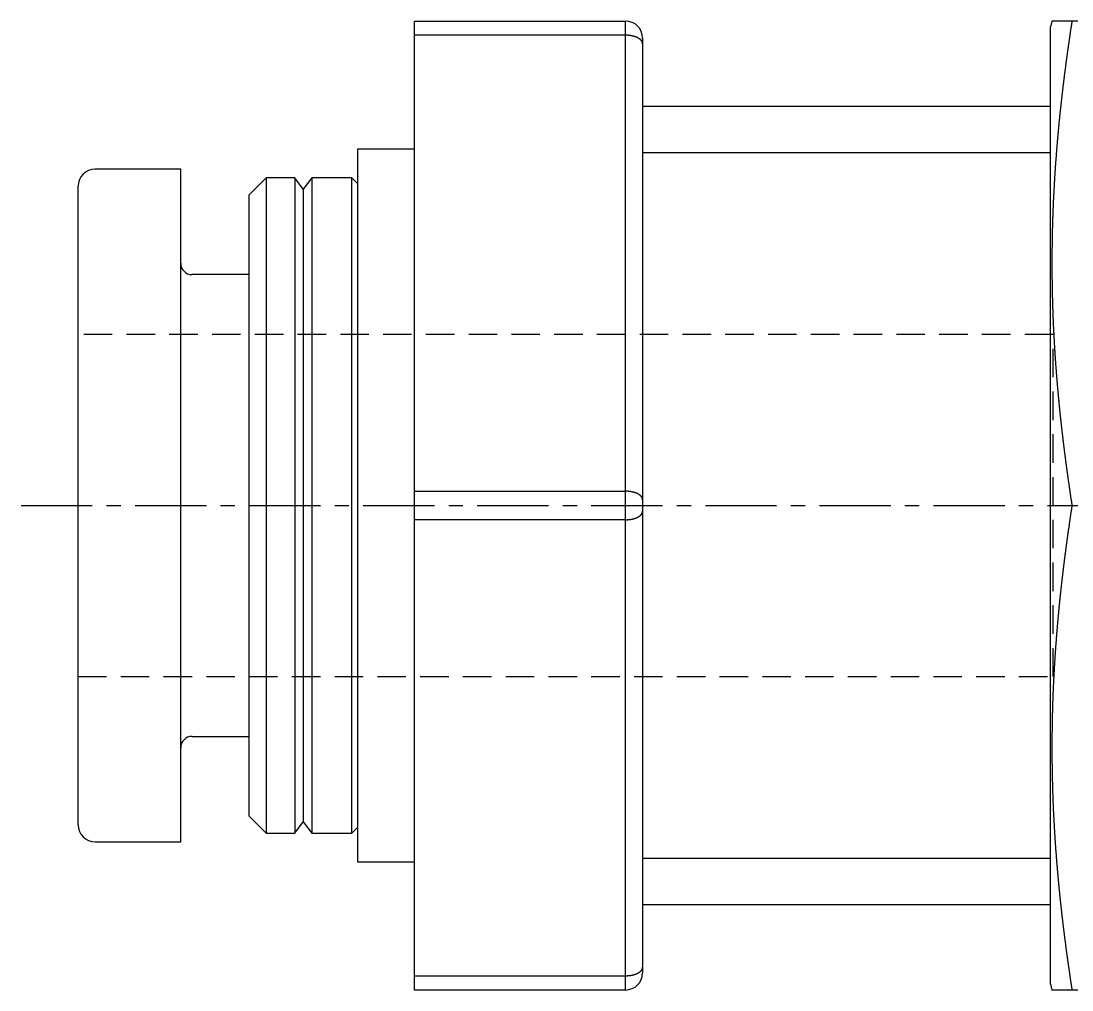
# Model space of a CAD drawing. Extents: x 8.8 to 94.1, y -12.6 to 64.2.
# Drawn here: x 26.02 to 44.45, y 47.25 to 64.25 of the extents above; entities that cross this region are included whole.
import ezdxf

# ---------------------------------------------------------------- set-up
doc = ezdxf.new("R2010")
doc.units = 0
doc.linetypes.add('CENTER', pattern=[2, 1.25, -0.25, 0.25, -0.25])
doc.linetypes.add('DASHED', pattern=[0.75, 0.5, -0.25])
doc.layers.get('0').update_dxf_attribs({"linetype": 'CONTINUOUS'})
doc.layers.add('CENTER', color=1, linetype='CENTER')
doc.layers.add('LY_1', color=7, linetype='CONTINUOUS')

msp = doc.modelspace()

# ---------------------------------------------------------------- linework, layer by layer
at = {"color": 7, "linetype": 'CONTINUOUS'}
for p, q in [((32.917, 64.249), (36.617, 64.249)), ((32.917, 47.249), (32.917, 64.249)), ((44.094, 64.249), (44.067, 64.149)), ((44.067, 47.349), (44.067, 64.149)), ((49.04, 64.249), (44.094, 64.249)), ((36.917, 63.949), (36.917, 47.549)), ((44.067, 62.749), (36.917, 62.749)), ((31.917, 61.999), (31.917, 49.499)), ((32.917, 61.999), (31.917, 61.999)), ((28.817, 61.649), (27.317, 61.649)), ((28.817, 49.849), (28.817, 61.649)), ((30.317, 61.499), (30.017, 61.199)), ((30.817, 61.499), (30.317, 61.499)), ((30.317, 61.499), (30.317, 49.999)), ((30.817, 61.499), (30.817, 49.999)), ((30.967, 61.299), (30.817, 61.499)), ((31.117, 61.499), (30.967, 61.299)), ((31.117, 61.499), (31.117, 49.999)), ((31.817, 61.499), (31.117, 61.499)), ((31.817, 49.999), (31.817, 61.499)), ((31.917, 61.399), (31.817, 61.499)), ((27.017, 50.149), (27.017, 61.349)), ((30.017, 50.299), (30.017, 61.199)), ((30.967, 61.299), (30.967, 50.199)), ((30.017, 59.799), (29.017, 59.799)), ((29.017, 51.699), (30.017, 51.699)), ((30.017, 50.299), (30.317, 49.999)), ((30.817, 49.999), (30.967, 50.199)), ((30.967, 50.199), (31.117, 49.999)), ((30.317, 49.999), (30.817, 49.999)), ((31.117, 49.999), (31.817, 49.999)), ((31.817, 49.999), (31.917, 50.099)), ((27.317, 49.849), (28.817, 49.849)), ((31.917, 49.499), (32.917, 49.499)), ((36.917, 48.749), (44.067, 48.749)), ((36.617, 47.249), (32.917, 47.249)), ((44.067, 47.349), (44.094, 47.249)), ((49.04, 47.249), (44.094, 47.249))]:
    msp.add_line(p, q, dxfattribs=at)
at = {"color": 3, "linetype": 'DASHED'}
for p, q in [((44.117, 58.749), (27.017, 58.749)), ((44.117, 52.749), (44.117, 58.749)), ((27.017, 52.749), (44.117, 52.749))]:
    msp.add_line(p, q, dxfattribs=at)
at = {"color": 7}
for points in [[(44.446, 64.249, 0), (44.444, 64.239, 0), (44.443, 64.228, 0), (44.441, 64.218, 0), (44.44, 64.207, 0), (44.438, 64.196, 0), (44.436, 64.186, 0), (44.435, 64.175, 0), (44.433, 64.165, 0), (44.431, 64.154, 0), (44.43, 64.144, 0), (44.428, 64.133, 0), (44.427, 64.123, 0), (44.425, 64.112, 0), (44.423, 64.101, 0), (44.422, 64.091, 0), (44.42, 64.08, 0), (44.419, 64.07, 0), (44.417, 64.059, 0), (44.416, 64.049, 0), (44.414, 64.038, 0), (44.413, 64.027, 0), (44.411, 64.017, 0), (44.409, 64.006, 0), (44.408, 63.996, 0), (44.406, 63.985, 0), (44.405, 63.974, 0), (44.403, 63.964, 0), (44.402, 63.953, 0), (44.4, 63.943, 0), (44.398, 63.932, 0), (44.397, 63.922, 0), (44.395, 63.911, 0), (44.394, 63.901, 0), (44.392, 63.89, 0), (44.391, 63.879, 0), (44.389, 63.869, 0), (44.388, 63.858, 0), (44.386, 63.848, 0), (44.385, 63.837, 0), (44.383, 63.827, 0), (44.382, 63.816, 0), (44.38, 63.805, 0), (44.379, 63.795, 0), (44.377, 63.784, 0), (44.376, 63.774, 0), (44.374, 63.763, 0), (44.373, 63.752, 0), (44.371, 63.742, 0), (44.37, 63.731, 0), (44.368, 63.721, 0), (44.367, 63.71, 0), (44.365, 63.7, 0), (44.364, 63.689, 0), (44.362, 63.678, 0), (44.361, 63.668, 0), (44.359, 63.657, 0), (44.358, 63.647, 0), (44.357, 63.636, 0), (44.355, 63.625, 0), (44.354, 63.615, 0), (44.352, 63.604, 0), (44.351, 63.594, 0), (44.349, 63.583, 0), (44.348, 63.572, 0), (44.346, 63.562, 0), (44.345, 63.551, 0), (44.344, 63.541, 0), (44.342, 63.53, 0), (44.341, 63.52, 0), (44.339, 63.509, 0), (44.338, 63.498, 0), (44.337, 63.488, 0), (44.335, 63.477, 0), (44.334, 63.467, 0), (44.332, 63.456, 0), (44.331, 63.445, 0), (44.33, 63.435, 0), (44.328, 63.424, 0), (44.327, 63.413, 0), (44.325, 63.403, 0), (44.324, 63.392, 0), (44.323, 63.382, 0), (44.321, 63.371, 0), (44.32, 63.361, 0), (44.319, 63.35, 0), (44.317, 63.339, 0), (44.316, 63.329, 0), (44.315, 63.318, 0), (44.313, 63.308, 0), (44.312, 63.297, 0), (44.311, 63.286, 0), (44.309, 63.276, 0), (44.308, 63.265, 0), (44.307, 63.255, 0), (44.305, 63.244, 0), (44.304, 63.233, 0), (44.303, 63.223, 0), (44.301, 63.212, 0), (44.3, 63.202, 0), (44.299, 63.191, 0), (44.297, 63.18, 0), (44.296, 63.17, 0), (44.295, 63.159, 0), (44.294, 63.148, 0), (44.292, 63.138, 0), (44.291, 63.127, 0), (44.29, 63.117, 0), (44.288, 63.106, 0), (44.287, 63.096, 0), (44.286, 63.085, 0), (44.285, 63.074, 0), (44.283, 63.064, 0), (44.282, 63.053, 0), (44.281, 63.042, 0), (44.279, 63.032, 0), (44.278, 63.021, 0), (44.277, 63.011, 0), (44.276, 63, 0), (44.275, 62.989, 0), (44.273, 62.979, 0), (44.272, 62.968, 0), (44.271, 62.958, 0), (44.27, 62.947, 0), (44.268, 62.936, 0), (44.267, 62.926, 0), (44.266, 62.915, 0), (44.265, 62.904, 0), (44.264, 62.894, 0), (44.262, 62.883, 0), (44.261, 62.873, 0), (44.26, 62.862, 0), (44.259, 62.851, 0), (44.258, 62.841, 0), (44.256, 62.83, 0), (44.255, 62.819, 0), (44.254, 62.809, 0), (44.253, 62.798, 0), (44.252, 62.788, 0), (44.251, 62.777, 0), (44.249, 62.766, 0), (44.248, 62.756, 0), (44.247, 62.745, 0), (44.246, 62.734, 0), (44.245, 62.724, 0), (44.244, 62.713, 0), (44.242, 62.703, 0), (44.241, 62.692, 0), (44.24, 62.681, 0), (44.239, 62.671, 0), (44.238, 62.66, 0), (44.237, 62.65, 0), (44.236, 62.639, 0), (44.235, 62.628, 0), (44.234, 62.618, 0), (44.233, 62.607, 0), (44.231, 62.596, 0), (44.23, 62.586, 0), (44.229, 62.575, 0), (44.228, 62.565, 0), (44.227, 62.554, 0), (44.226, 62.543, 0), (44.225, 62.533, 0), (44.224, 62.522, 0), (44.223, 62.511, 0), (44.222, 62.501, 0), (44.221, 62.49, 0), (44.22, 62.479, 0), (44.218, 62.469, 0), (44.218, 62.458, 0), (44.217, 62.447, 0), (44.215, 62.437, 0), (44.214, 62.426, 0), (44.213, 62.416, 0), (44.212, 62.405, 0), (44.211, 62.394, 0), (44.21, 62.384, 0), (44.209, 62.373, 0), (44.208, 62.362, 0), (44.207, 62.352, 0), (44.206, 62.341, 0), (44.205, 62.331, 0), (44.204, 62.32, 0), (44.203, 62.309, 0), (44.202, 62.299, 0), (44.201, 62.288, 0), (44.2, 62.277, 0), (44.199, 62.267, 0), (44.198, 62.256, 0), (44.197, 62.245, 0), (44.196, 62.235, 0), (44.196, 62.224, 0), (44.195, 62.213, 0), (44.194, 62.203, 0), (44.193, 62.192, 0), (44.192, 62.181, 0), (44.191, 62.171, 0), (44.19, 62.16, 0), (44.189, 62.15, 0), (44.188, 62.139, 0), (44.187, 62.128, 0), (44.186, 62.118, 0), (44.185, 62.107, 0), (44.184, 62.096, 0), (44.184, 62.086, 0), (44.183, 62.075, 0), (44.182, 62.064, 0), (44.181, 62.054, 0), (44.18, 62.043, 0), (44.179, 62.032, 0), (44.178, 62.022, 0), (44.177, 62.011, 0), (44.176, 62.001, 0), (44.176, 61.99, 0), (44.175, 61.979, 0), (44.174, 61.968, 0), (44.173, 61.958, 0), (44.172, 61.947, 0), (44.171, 61.937, 0), (44.17, 61.926, 0), (44.17, 61.915, 0), (44.169, 61.905, 0), (44.168, 61.894, 0), (44.167, 61.883, 0), (44.166, 61.873, 0), (44.166, 61.862, 0), (44.165, 61.851, 0), (44.164, 61.841, 0), (44.163, 61.83, 0), (44.162, 61.819, 0), (44.162, 61.809, 0), (44.161, 61.798, 0), (44.16, 61.787, 0), (44.159, 61.777, 0), (44.158, 61.766, 0), (44.158, 61.755, 0), (44.157, 61.745, 0), (44.156, 61.734, 0), (44.156, 61.724, 0), (44.155, 61.713, 0), (44.154, 61.702, 0), (44.153, 61.691, 0), (44.153, 61.681, 0), (44.152, 61.67, 0), (44.151, 61.66, 0), (44.15, 61.649, 0), (44.15, 61.638, 0), (44.149, 61.627, 0), (44.148, 61.617, 0), (44.148, 61.606, 0), (44.147, 61.596, 0), (44.146, 61.585, 0), (44.145, 61.574, 0), (44.145, 61.563, 0), (44.144, 61.553, 0), (44.143, 61.542, 0), (44.143, 61.532, 0), (44.142, 61.521, 0), (44.141, 61.51, 0), (44.141, 61.5, 0), (44.14, 61.489, 0), (44.139, 61.478, 0), (44.139, 61.468, 0), (44.138, 61.457, 0), (44.137, 61.446, 0), (44.137, 61.436, 0), (44.136, 61.425, 0), (44.135, 61.414, 0), (44.135, 61.404, 0), (44.134, 61.393, 0), (44.134, 61.382, 0), (44.133, 61.372, 0), (44.133, 61.361, 0), (44.132, 61.35, 0), (44.131, 61.34, 0), (44.131, 61.329, 0), (44.13, 61.318, 0), (44.13, 61.307, 0), (44.129, 61.297, 0), (44.128, 61.286, 0), (44.128, 61.276, 0), (44.127, 61.265, 0), (44.127, 61.254, 0), (44.126, 61.243, 0), (44.126, 61.233, 0), (44.125, 61.222, 0), (44.124, 61.212, 0), (44.124, 61.201, 0), (44.123, 61.19, 0), (44.123, 61.179, 0), (44.122, 61.169, 0), (44.122, 61.158, 0), (44.121, 61.148, 0), (44.121, 61.137, 0), (44.12, 61.126, 0), (44.12, 61.115, 0), (44.119, 61.105, 0), (44.119, 61.094, 0), (44.118, 61.083, 0), (44.118, 61.073, 0), (44.117, 61.062, 0), (44.117, 61.051, 0), (44.117, 61.041, 0), (44.116, 61.03, 0), (44.116, 61.019, 0), (44.115, 61.009, 0), (44.115, 60.998, 0), (44.114, 60.987, 0), (44.114, 60.977, 0), (44.113, 60.966, 0), (44.113, 60.955, 0), (44.112, 60.945, 0), (44.112, 60.934, 0), (44.112, 60.923, 0), (44.111, 60.913, 0), (44.111, 60.902, 0), (44.111, 60.891, 0), (44.11, 60.881, 0), (44.11, 60.87, 0), (44.109, 60.859, 0), (44.109, 60.849, 0), (44.109, 60.838, 0), (44.108, 60.827, 0), (44.108, 60.816, 0), (44.107, 60.806, 0), (44.107, 60.795, 0), (44.107, 60.785, 0), (44.106, 60.774, 0), (44.106, 60.763, 0), (44.106, 60.752, 0), (44.105, 60.742, 0), (44.105, 60.731, 0), (44.105, 60.72, 0), (44.104, 60.71, 0), (44.104, 60.699, 0), (44.104, 60.688, 0), (44.103, 60.678, 0), (44.103, 60.667, 0), (44.103, 60.656, 0), (44.103, 60.646, 0), (44.102, 60.635, 0), (44.102, 60.624, 0), (44.102, 60.614, 0), (44.101, 60.603, 0), (44.101, 60.592, 0), (44.101, 60.581, 0), (44.101, 60.571, 0), (44.1, 60.56, 0), (44.1, 60.55, 0), (44.1, 60.539, 0), (44.1, 60.528, 0), (44.099, 60.517, 0), (44.099, 60.507, 0), (44.099, 60.496, 0), (44.099, 60.485, 0), (44.099, 60.475, 0), (44.098, 60.464, 0), (44.098, 60.453, 0), (44.098, 60.443, 0), (44.098, 60.432, 0), (44.097, 60.421, 0), (44.097, 60.411, 0), (44.097, 60.4, 0), (44.097, 60.389, 0), (44.097, 60.379, 0), (44.097, 60.368, 0), (44.096, 60.357, 0), (44.096, 60.346, 0), (44.096, 60.336, 0), (44.096, 60.325, 0), (44.096, 60.314, 0), (44.096, 60.304, 0), (44.096, 60.293, 0), (44.096, 60.282, 0), (44.095, 60.272, 0), (44.095, 60.261, 0), (44.095, 60.25, 0), (44.095, 60.24, 0), (44.095, 60.229, 0), (44.095, 60.218, 0), (44.095, 60.208, 0), (44.095, 60.197, 0), (44.094, 60.186, 0), (44.094, 60.175, 0), (44.094, 60.165, 0), (44.094, 60.154, 0), (44.094, 60.144, 0), (44.094, 60.133, 0), (44.094, 60.122, 0), (44.094, 60.111, 0), (44.094, 60.101, 0), (44.094, 60.09, 0), (44.094, 60.079, 0), (44.094, 60.069, 0), (44.094, 60.058, 0), (44.094, 60.047, 0), (44.094, 60.037, 0), (44.094, 60.026, 0), (44.094, 60.015, 0), (44.094, 60.005, 0), (44.094, 59.994, 0), (44.094, 59.983, 0), (44.094, 59.972, 0), (44.094, 59.962, 0), (44.094, 59.951, 0), (44.094, 59.94, 0), (44.094, 59.93, 0), (44.094, 59.919, 0), (44.094, 59.908, 0), (44.094, 59.898, 0), (44.094, 59.887, 0), (44.094, 59.876, 0), (44.094, 59.866, 0), (44.094, 59.855, 0), (44.094, 59.844, 0), (44.094, 59.834, 0), (44.094, 59.823, 0), (44.095, 59.812, 0), (44.095, 59.801, 0), (44.095, 59.791, 0), (44.095, 59.78, 0), (44.095, 59.77, 0), (44.095, 59.759, 0), (44.095, 59.748, 0), (44.095, 59.737, 0), (44.095, 59.727, 0), (44.096, 59.716, 0), (44.096, 59.705, 0), (44.096, 59.695, 0), (44.096, 59.684, 0), (44.096, 59.673, 0), (44.096, 59.663, 0), (44.096, 59.652, 0), (44.096, 59.641, 0), (44.097, 59.631, 0), (44.097, 59.62, 0), (44.097, 59.609, 0), (44.097, 59.599, 0), (44.097, 59.588, 0), (44.098, 59.577, 0), (44.098, 59.566, 0), (44.098, 59.556, 0), (44.098, 59.545, 0), (44.098, 59.534, 0), (44.099, 59.524, 0), (44.099, 59.513, 0), (44.099, 59.502, 0), (44.099, 59.492, 0), (44.099, 59.481, 0), (44.1, 59.47, 0), (44.1, 59.46, 0), (44.1, 59.449, 0), (44.1, 59.438, 0), (44.101, 59.428, 0), (44.101, 59.417, 0), (44.101, 59.406, 0), (44.102, 59.395, 0), (44.102, 59.385, 0), (44.102, 59.374, 0), (44.102, 59.364, 0), (44.103, 59.353, 0), (44.103, 59.342, 0), (44.103, 59.331, 0), (44.103, 59.321, 0), (44.104, 59.31, 0), (44.104, 59.299, 0), (44.104, 59.289, 0), (44.105, 59.278, 0), (44.105, 59.267, 0), (44.105, 59.257, 0), (44.106, 59.246, 0), (44.106, 59.235, 0), (44.106, 59.225, 0), (44.107, 59.214, 0), (44.107, 59.203, 0), (44.108, 59.193, 0), (44.108, 59.182, 0), (44.108, 59.171, 0), (44.109, 59.161, 0), (44.109, 59.15, 0), (44.109, 59.139, 0), (44.11, 59.129, 0), (44.11, 59.118, 0), (44.111, 59.107, 0), (44.111, 59.096, 0), (44.111, 59.086, 0), (44.112, 59.075, 0), (44.112, 59.065, 0), (44.112, 59.054, 0), (44.113, 59.043, 0), (44.113, 59.032, 0), (44.114, 59.022, 0), (44.114, 59.011, 0), (44.115, 59, 0), (44.115, 58.99, 0), (44.116, 58.979, 0), (44.116, 58.968, 0), (44.117, 58.958, 0), (44.117, 58.947, 0), (44.117, 58.936, 0), (44.118, 58.926, 0), (44.118, 58.915, 0), (44.119, 58.904, 0), (44.119, 58.894, 0), (44.12, 58.883, 0), (44.12, 58.872, 0), (44.121, 58.862, 0), (44.121, 58.851, 0), (44.122, 58.84, 0), (44.122, 58.83, 0), (44.123, 58.819, 0), (44.123, 58.808, 0), (44.124, 58.798, 0), (44.124, 58.787, 0), (44.125, 58.776, 0), (44.126, 58.766, 0), (44.126, 58.755, 0), (44.127, 58.744, 0), (44.127, 58.734, 0), (44.128, 58.723, 0), (44.128, 58.712, 0), (44.129, 58.702, 0), (44.13, 58.691, 0), (44.13, 58.68, 0), (44.131, 58.669, 0), (44.131, 58.659, 0), (44.132, 58.648, 0), (44.132, 58.638, 0), (44.133, 58.627, 0), (44.134, 58.616, 0), (44.134, 58.605, 0), (44.135, 58.595, 0), (44.135, 58.584, 0), (44.136, 58.574, 0), (44.137, 58.563, 0), (44.137, 58.552, 0), (44.138, 58.541, 0), (44.139, 58.531, 0), (44.139, 58.52, 0), (44.14, 58.51, 0), (44.141, 58.499, 0), (44.141, 58.488, 0), (44.142, 58.477, 0), (44.143, 58.467, 0), (44.143, 58.456, 0), (44.144, 58.446, 0), (44.145, 58.435, 0), (44.145, 58.424, 0), (44.146, 58.414, 0), (44.147, 58.403, 0), (44.147, 58.392, 0), (44.148, 58.382, 0), (44.149, 58.371, 0), (44.15, 58.36, 0), (44.15, 58.35, 0), (44.151, 58.339, 0), (44.152, 58.328, 0), (44.153, 58.318, 0), (44.153, 58.307, 0), (44.154, 58.296, 0), (44.155, 58.286, 0), (44.155, 58.275, 0), (44.156, 58.264, 0), (44.157, 58.254, 0), (44.158, 58.243, 0), (44.158, 58.232, 0), (44.159, 58.222, 0), (44.16, 58.211, 0), (44.161, 58.2, 0), (44.162, 58.19, 0), (44.162, 58.179, 0), (44.163, 58.168, 0), (44.164, 58.158, 0), (44.165, 58.147, 0), (44.166, 58.136, 0), (44.166, 58.126, 0), (44.167, 58.115, 0), (44.168, 58.105, 0), (44.169, 58.094, 0), (44.17, 58.083, 0), (44.17, 58.072, 0), (44.171, 58.062, 0), (44.172, 58.051, 0), (44.173, 58.041, 0), (44.174, 58.03, 0), (44.175, 58.019, 0), (44.176, 58.009, 0), (44.176, 57.998, 0), (44.177, 57.987, 0), (44.178, 57.977, 0), (44.179, 57.966, 0), (44.18, 57.955, 0), (44.181, 57.945, 0), (44.182, 57.934, 0), (44.183, 57.923, 0), (44.184, 57.913, 0), (44.184, 57.902, 0), (44.185, 57.891, 0), (44.186, 57.881, 0), (44.187, 57.87, 0), (44.188, 57.859, 0), (44.189, 57.849, 0), (44.19, 57.838, 0), (44.191, 57.828, 0), (44.192, 57.817, 0), (44.193, 57.806, 0), (44.194, 57.796, 0), (44.195, 57.785, 0), (44.196, 57.774, 0), (44.196, 57.764, 0), (44.197, 57.753, 0), (44.198, 57.742, 0), (44.199, 57.732, 0), (44.2, 57.721, 0), (44.201, 57.711, 0), (44.202, 57.7, 0), (44.203, 57.689, 0), (44.204, 57.679, 0), (44.205, 57.668, 0), (44.206, 57.657, 0), (44.207, 57.647, 0), (44.208, 57.636, 0), (44.209, 57.625, 0), (44.21, 57.615, 0), (44.211, 57.604, 0), (44.212, 57.593, 0), (44.213, 57.583, 0), (44.214, 57.572, 0), (44.215, 57.562, 0), (44.217, 57.551, 0), (44.218, 57.54, 0), (44.218, 57.53, 0), (44.22, 57.519, 0), (44.221, 57.508, 0), (44.222, 57.498, 0), (44.223, 57.487, 0), (44.224, 57.477, 0), (44.225, 57.466, 0), (44.226, 57.455, 0), (44.227, 57.445, 0), (44.228, 57.434, 0), (44.229, 57.423, 0), (44.23, 57.413, 0), (44.231, 57.402, 0), (44.233, 57.392, 0), (44.234, 57.381, 0), (44.235, 57.37, 0), (44.236, 57.36, 0), (44.237, 57.349, 0), (44.238, 57.338, 0), (44.239, 57.328, 0), (44.24, 57.317, 0), (44.241, 57.306, 0), (44.242, 57.296, 0), (44.244, 57.285, 0), (44.245, 57.275, 0), (44.246, 57.264, 0), (44.247, 57.253, 0), (44.248, 57.243, 0), (44.249, 57.232, 0), (44.251, 57.221, 0), (44.252, 57.211, 0), (44.253, 57.2, 0), (44.254, 57.19, 0), (44.255, 57.179, 0), (44.256, 57.168, 0), (44.258, 57.158, 0), (44.259, 57.147, 0), (44.26, 57.136, 0), (44.261, 57.126, 0), (44.262, 57.115, 0), (44.264, 57.105, 0), (44.265, 57.094, 0), (44.266, 57.083, 0), (44.267, 57.073, 0), (44.268, 57.062, 0), (44.27, 57.051, 0), (44.271, 57.041, 0), (44.272, 57.03, 0), (44.273, 57.02, 0), (44.275, 57.009, 0), (44.276, 56.998, 0), (44.277, 56.988, 0), (44.278, 56.977, 0), (44.279, 56.967, 0), (44.281, 56.956, 0), (44.282, 56.945, 0), (44.283, 56.935, 0), (44.285, 56.924, 0), (44.286, 56.914, 0), (44.287, 56.903, 0), (44.288, 56.892, 0), (44.29, 56.882, 0), (44.291, 56.871, 0), (44.292, 56.861, 0), (44.294, 56.85, 0), (44.295, 56.839, 0), (44.296, 56.829, 0), (44.297, 56.818, 0), (44.299, 56.807, 0), (44.3, 56.797, 0), (44.301, 56.786, 0), (44.303, 56.776, 0), (44.304, 56.765, 0), (44.305, 56.755, 0), (44.307, 56.744, 0), (44.308, 56.733, 0), (44.309, 56.723, 0), (44.311, 56.712, 0), (44.312, 56.702, 0), (44.313, 56.691, 0), (44.315, 56.68, 0), (44.316, 56.67, 0), (44.317, 56.659, 0), (44.319, 56.648, 0), (44.32, 56.638, 0), (44.321, 56.627, 0), (44.323, 56.617, 0), (44.324, 56.606, 0), (44.325, 56.596, 0), (44.327, 56.585, 0), (44.328, 56.574, 0), (44.33, 56.564, 0), (44.331, 56.553, 0), (44.332, 56.542, 0), (44.334, 56.532, 0), (44.335, 56.521, 0), (44.337, 56.511, 0), (44.338, 56.5, 0), (44.339, 56.489, 0), (44.341, 56.479, 0), (44.342, 56.468, 0), (44.344, 56.458, 0), (44.345, 56.447, 0), (44.346, 56.437, 0), (44.348, 56.426, 0), (44.349, 56.415, 0), (44.351, 56.405, 0), (44.352, 56.394, 0), (44.354, 56.384, 0), (44.355, 56.373, 0), (44.357, 56.362, 0), (44.358, 56.352, 0), (44.359, 56.341, 0), (44.361, 56.331, 0), (44.362, 56.32, 0), (44.364, 56.309, 0), (44.365, 56.299, 0), (44.367, 56.288, 0), (44.368, 56.278, 0), (44.37, 56.267, 0), (44.371, 56.257, 0), (44.373, 56.246, 0), (44.374, 56.236, 0), (44.376, 56.225, 0), (44.377, 56.214, 0), (44.379, 56.204, 0), (44.38, 56.193, 0), (44.382, 56.183, 0), (44.383, 56.172, 0), (44.385, 56.161, 0), (44.386, 56.151, 0), (44.388, 56.14, 0), (44.389, 56.13, 0), (44.391, 56.119, 0), (44.392, 56.108, 0), (44.394, 56.098, 0), (44.395, 56.087, 0), (44.397, 56.077, 0), (44.398, 56.066, 0), (44.4, 56.056, 0), (44.402, 56.045, 0), (44.403, 56.035, 0), (44.405, 56.024, 0), (44.406, 56.013, 0), (44.408, 56.003, 0), (44.409, 55.992, 0), (44.411, 55.982, 0), (44.413, 55.971, 0), (44.414, 55.961, 0), (44.416, 55.95, 0), (44.417, 55.939, 0), (44.419, 55.929, 0), (44.42, 55.918, 0), (44.422, 55.908, 0), (44.423, 55.897, 0), (44.425, 55.886, 0), (44.427, 55.876, 0), (44.428, 55.865, 0), (44.43, 55.855, 0), (44.431, 55.844, 0), (44.433, 55.834, 0), (44.435, 55.823, 0), (44.436, 55.813, 0), (44.438, 55.802, 0), (44.44, 55.791, 0), (44.441, 55.781, 0), (44.443, 55.77, 0), (44.444, 55.76, 0), (44.446, 55.749, 0)], [(44.446, 55.749, 0), (44.444, 55.739, 0), (44.443, 55.728, 0), (44.441, 55.718, 0), (44.44, 55.707, 0), (44.438, 55.696, 0), (44.436, 55.686, 0), (44.435, 55.675, 0), (44.433, 55.665, 0), (44.431, 55.654, 0), (44.43, 55.644, 0), (44.428, 55.633, 0), (44.427, 55.623, 0), (44.425, 55.612, 0), (44.423, 55.601, 0), (44.422, 55.591, 0), (44.42, 55.58, 0), (44.419, 55.57, 0), (44.417, 55.559, 0), (44.416, 55.548, 0), (44.414, 55.538, 0), (44.413, 55.527, 0), (44.411, 55.517, 0), (44.409, 55.506, 0), (44.408, 55.496, 0), (44.406, 55.485, 0), (44.405, 55.474, 0), (44.403, 55.464, 0), (44.402, 55.453, 0), (44.4, 55.443, 0), (44.398, 55.432, 0), (44.397, 55.422, 0), (44.395, 55.411, 0), (44.394, 55.401, 0), (44.392, 55.39, 0), (44.391, 55.379, 0), (44.389, 55.369, 0), (44.388, 55.358, 0), (44.386, 55.348, 0), (44.385, 55.337, 0), (44.383, 55.327, 0), (44.382, 55.316, 0), (44.38, 55.305, 0), (44.379, 55.295, 0), (44.377, 55.284, 0), (44.376, 55.274, 0), (44.374, 55.263, 0), (44.373, 55.252, 0), (44.371, 55.242, 0), (44.37, 55.231, 0), (44.368, 55.221, 0), (44.367, 55.21, 0), (44.365, 55.2, 0), (44.364, 55.189, 0), (44.362, 55.178, 0), (44.361, 55.168, 0), (44.359, 55.157, 0), (44.358, 55.147, 0), (44.357, 55.136, 0), (44.355, 55.125, 0), (44.354, 55.115, 0), (44.352, 55.104, 0), (44.351, 55.094, 0), (44.349, 55.083, 0), (44.348, 55.072, 0), (44.346, 55.062, 0), (44.345, 55.051, 0), (44.344, 55.041, 0), (44.342, 55.03, 0), (44.341, 55.02, 0), (44.339, 55.009, 0), (44.338, 54.998, 0), (44.337, 54.988, 0), (44.335, 54.977, 0), (44.334, 54.967, 0), (44.332, 54.956, 0), (44.331, 54.945, 0), (44.33, 54.935, 0), (44.328, 54.924, 0), (44.327, 54.913, 0), (44.325, 54.903, 0), (44.324, 54.892, 0), (44.323, 54.882, 0), (44.321, 54.871, 0), (44.32, 54.861, 0), (44.319, 54.85, 0), (44.317, 54.839, 0), (44.316, 54.829, 0), (44.315, 54.818, 0), (44.313, 54.808, 0), (44.312, 54.797, 0), (44.311, 54.786, 0), (44.309, 54.776, 0), (44.308, 54.765, 0), (44.307, 54.755, 0), (44.305, 54.744, 0), (44.304, 54.733, 0), (44.303, 54.723, 0), (44.301, 54.712, 0), (44.3, 54.702, 0), (44.299, 54.691, 0), (44.297, 54.68, 0), (44.296, 54.67, 0), (44.295, 54.659, 0), (44.294, 54.648, 0), (44.292, 54.638, 0), (44.291, 54.627, 0), (44.29, 54.617, 0), (44.288, 54.606, 0), (44.287, 54.596, 0), (44.286, 54.585, 0), (44.285, 54.574, 0), (44.283, 54.564, 0), (44.282, 54.553, 0), (44.281, 54.542, 0), (44.279, 54.532, 0), (44.278, 54.521, 0), (44.277, 54.511, 0), (44.276, 54.5, 0), (44.275, 54.489, 0), (44.273, 54.479, 0), (44.272, 54.468, 0), (44.271, 54.458, 0), (44.27, 54.447, 0), (44.268, 54.436, 0), (44.267, 54.426, 0), (44.266, 54.415, 0), (44.265, 54.404, 0), (44.264, 54.394, 0), (44.262, 54.383, 0), (44.261, 54.373, 0), (44.26, 54.362, 0), (44.259, 54.351, 0), (44.258, 54.341, 0), (44.256, 54.33, 0), (44.255, 54.319, 0), (44.254, 54.309, 0), (44.253, 54.298, 0), (44.252, 54.288, 0), (44.251, 54.277, 0), (44.249, 54.266, 0), (44.248, 54.256, 0), (44.247, 54.245, 0), (44.246, 54.234, 0), (44.245, 54.224, 0), (44.244, 54.213, 0), (44.242, 54.203, 0), (44.241, 54.192, 0), (44.24, 54.181, 0), (44.239, 54.171, 0), (44.238, 54.16, 0), (44.237, 54.15, 0), (44.236, 54.139, 0), (44.235, 54.128, 0), (44.234, 54.118, 0), (44.233, 54.107, 0), (44.231, 54.096, 0), (44.23, 54.086, 0), (44.229, 54.075, 0), (44.228, 54.065, 0), (44.227, 54.054, 0), (44.226, 54.043, 0), (44.225, 54.033, 0), (44.224, 54.022, 0), (44.223, 54.011, 0), (44.222, 54.001, 0), (44.221, 53.99, 0), (44.22, 53.979, 0), (44.218, 53.969, 0), (44.218, 53.958, 0), (44.217, 53.947, 0), (44.215, 53.937, 0), (44.214, 53.926, 0), (44.213, 53.916, 0), (44.212, 53.905, 0), (44.211, 53.894, 0), (44.21, 53.884, 0), (44.209, 53.873, 0), (44.208, 53.862, 0), (44.207, 53.852, 0), (44.206, 53.841, 0), (44.205, 53.831, 0), (44.204, 53.82, 0), (44.203, 53.809, 0), (44.202, 53.799, 0), (44.201, 53.788, 0), (44.2, 53.777, 0), (44.199, 53.767, 0), (44.198, 53.756, 0), (44.197, 53.745, 0), (44.196, 53.735, 0), (44.196, 53.724, 0), (44.195, 53.713, 0), (44.194, 53.703, 0), (44.193, 53.692, 0), (44.192, 53.681, 0), (44.191, 53.671, 0), (44.19, 53.66, 0), (44.189, 53.65, 0), (44.188, 53.639, 0), (44.187, 53.628, 0), (44.186, 53.618, 0), (44.185, 53.607, 0), (44.184, 53.596, 0), (44.184, 53.586, 0), (44.183, 53.575, 0), (44.182, 53.564, 0), (44.181, 53.554, 0), (44.18, 53.543, 0), (44.179, 53.532, 0), (44.178, 53.522, 0), (44.177, 53.511, 0), (44.176, 53.501, 0), (44.176, 53.49, 0), (44.175, 53.479, 0), (44.174, 53.468, 0), (44.173, 53.458, 0), (44.172, 53.447, 0), (44.171, 53.437, 0), (44.17, 53.426, 0), (44.17, 53.415, 0), (44.169, 53.405, 0), (44.168, 53.394, 0), (44.167, 53.383, 0), (44.166, 53.373, 0), (44.166, 53.362, 0), (44.165, 53.351, 0), (44.164, 53.341, 0), (44.163, 53.33, 0), (44.162, 53.319, 0), (44.162, 53.309, 0), (44.161, 53.298, 0), (44.16, 53.287, 0), (44.159, 53.277, 0), (44.158, 53.266, 0), (44.158, 53.255, 0), (44.157, 53.245, 0), (44.156, 53.234, 0), (44.156, 53.224, 0), (44.155, 53.213, 0), (44.154, 53.202, 0), (44.153, 53.191, 0), (44.153, 53.181, 0), (44.152, 53.17, 0), (44.151, 53.16, 0), (44.15, 53.149, 0), (44.15, 53.138, 0), (44.149, 53.127, 0), (44.148, 53.117, 0), (44.148, 53.106, 0), (44.147, 53.096, 0), (44.146, 53.085, 0), (44.145, 53.074, 0), (44.145, 53.063, 0), (44.144, 53.053, 0), (44.143, 53.042, 0), (44.143, 53.032, 0), (44.142, 53.021, 0), (44.141, 53.01, 0), (44.141, 53, 0), (44.14, 52.989, 0), (44.139, 52.978, 0), (44.139, 52.968, 0), (44.138, 52.957, 0), (44.137, 52.946, 0), (44.137, 52.936, 0), (44.136, 52.925, 0), (44.135, 52.914, 0), (44.135, 52.904, 0), (44.134, 52.893, 0), (44.134, 52.882, 0), (44.133, 52.872, 0), (44.133, 52.861, 0), (44.132, 52.85, 0), (44.131, 52.84, 0), (44.131, 52.829, 0), (44.13, 52.818, 0), (44.13, 52.807, 0), (44.129, 52.797, 0), (44.128, 52.786, 0), (44.128, 52.776, 0), (44.127, 52.765, 0), (44.127, 52.754, 0), (44.126, 52.743, 0), (44.126, 52.733, 0), (44.125, 52.722, 0), (44.124, 52.712, 0), (44.124, 52.701, 0), (44.123, 52.69, 0), (44.123, 52.679, 0), (44.122, 52.669, 0), (44.122, 52.658, 0), (44.121, 52.648, 0), (44.121, 52.637, 0), (44.12, 52.626, 0), (44.12, 52.615, 0), (44.119, 52.605, 0), (44.119, 52.594, 0), (44.118, 52.583, 0), (44.118, 52.573, 0), (44.117, 52.562, 0), (44.117, 52.551, 0), (44.117, 52.541, 0), (44.116, 52.53, 0), (44.116, 52.519, 0), (44.115, 52.509, 0), (44.115, 52.498, 0), (44.114, 52.487, 0), (44.114, 52.477, 0), (44.113, 52.466, 0), (44.113, 52.455, 0), (44.112, 52.445, 0), (44.112, 52.434, 0), (44.112, 52.423, 0), (44.111, 52.413, 0), (44.111, 52.402, 0), (44.111, 52.391, 0), (44.11, 52.381, 0), (44.11, 52.37, 0), (44.109, 52.359, 0), (44.109, 52.349, 0), (44.109, 52.338, 0), (44.108, 52.327, 0), (44.108, 52.316, 0), (44.107, 52.306, 0), (44.107, 52.295, 0), (44.107, 52.285, 0), (44.106, 52.274, 0), (44.106, 52.263, 0), (44.106, 52.252, 0), (44.105, 52.242, 0), (44.105, 52.231, 0), (44.105, 52.22, 0), (44.104, 52.21, 0), (44.104, 52.199, 0), (44.104, 52.188, 0), (44.103, 52.178, 0), (44.103, 52.167, 0), (44.103, 52.156, 0), (44.103, 52.146, 0), (44.102, 52.135, 0), (44.102, 52.124, 0), (44.102, 52.114, 0), (44.101, 52.103, 0), (44.101, 52.092, 0), (44.101, 52.081, 0), (44.101, 52.071, 0), (44.1, 52.06, 0), (44.1, 52.05, 0), (44.1, 52.039, 0), (44.1, 52.028, 0), (44.099, 52.017, 0), (44.099, 52.007, 0), (44.099, 51.996, 0), (44.099, 51.985, 0), (44.099, 51.975, 0), (44.098, 51.964, 0), (44.098, 51.953, 0), (44.098, 51.943, 0), (44.098, 51.932, 0), (44.097, 51.921, 0), (44.097, 51.911, 0), (44.097, 51.9, 0), (44.097, 51.889, 0), (44.097, 51.879, 0), (44.097, 51.868, 0), (44.096, 51.857, 0), (44.096, 51.846, 0), (44.096, 51.836, 0), (44.096, 51.825, 0), (44.096, 51.814, 0), (44.096, 51.804, 0), (44.096, 51.793, 0), (44.096, 51.782, 0), (44.095, 51.772, 0), (44.095, 51.761, 0), (44.095, 51.75, 0), (44.095, 51.74, 0), (44.095, 51.729, 0), (44.095, 51.718, 0), (44.095, 51.708, 0), (44.095, 51.697, 0), (44.094, 51.686, 0), (44.094, 51.675, 0), (44.094, 51.665, 0), (44.094, 51.654, 0), (44.094, 51.644, 0), (44.094, 51.633, 0), (44.094, 51.622, 0), (44.094, 51.611, 0), (44.094, 51.601, 0), (44.094, 51.59, 0), (44.094, 51.579, 0), (44.094, 51.569, 0), (44.094, 51.558, 0), (44.094, 51.547, 0), (44.094, 51.537, 0), (44.094, 51.526, 0), (44.094, 51.515, 0), (44.094, 51.505, 0), (44.094, 51.494, 0), (44.094, 51.483, 0), (44.094, 51.472, 0), (44.094, 51.462, 0), (44.094, 51.451, 0), (44.094, 51.44, 0), (44.094, 51.43, 0), (44.094, 51.419, 0), (44.094, 51.408, 0), (44.094, 51.398, 0), (44.094, 51.387, 0), (44.094, 51.376, 0), (44.094, 51.366, 0), (44.094, 51.355, 0), (44.094, 51.344, 0), (44.094, 51.334, 0), (44.094, 51.323, 0), (44.095, 51.312, 0), (44.095, 51.301, 0), (44.095, 51.291, 0), (44.095, 51.28, 0), (44.095, 51.27, 0), (44.095, 51.259, 0), (44.095, 51.248, 0), (44.095, 51.237, 0), (44.095, 51.227, 0), (44.096, 51.216, 0), (44.096, 51.205, 0), (44.096, 51.195, 0), (44.096, 51.184, 0), (44.096, 51.173, 0), (44.096, 51.163, 0), (44.096, 51.152, 0), (44.096, 51.141, 0), (44.097, 51.131, 0), (44.097, 51.12, 0), (44.097, 51.109, 0), (44.097, 51.099, 0), (44.097, 51.088, 0), (44.098, 51.077, 0), (44.098, 51.066, 0), (44.098, 51.056, 0), (44.098, 51.045, 0), (44.098, 51.034, 0), (44.099, 51.024, 0), (44.099, 51.013, 0), (44.099, 51.002, 0), (44.099, 50.992, 0), (44.099, 50.981, 0), (44.1, 50.97, 0), (44.1, 50.96, 0), (44.1, 50.949, 0), (44.1, 50.938, 0), (44.101, 50.928, 0), (44.101, 50.917, 0), (44.101, 50.906, 0), (44.102, 50.895, 0), (44.102, 50.885, 0), (44.102, 50.874, 0), (44.102, 50.864, 0), (44.103, 50.853, 0), (44.103, 50.842, 0), (44.103, 50.831, 0), (44.103, 50.821, 0), (44.104, 50.81, 0), (44.104, 50.799, 0), (44.104, 50.789, 0), (44.105, 50.778, 0), (44.105, 50.767, 0), (44.105, 50.757, 0), (44.106, 50.746, 0), (44.106, 50.735, 0), (44.106, 50.725, 0), (44.107, 50.714, 0), (44.107, 50.703, 0), (44.108, 50.693, 0), (44.108, 50.682, 0), (44.108, 50.671, 0), (44.109, 50.661, 0), (44.109, 50.65, 0), (44.109, 50.639, 0), (44.11, 50.629, 0), (44.11, 50.618, 0), (44.111, 50.607, 0), (44.111, 50.596, 0), (44.111, 50.586, 0), (44.112, 50.575, 0), (44.112, 50.565, 0), (44.112, 50.554, 0), (44.113, 50.543, 0), (44.113, 50.532, 0), (44.114, 50.522, 0), (44.114, 50.511, 0), (44.115, 50.5, 0), (44.115, 50.49, 0), (44.116, 50.479, 0), (44.116, 50.468, 0), (44.117, 50.458, 0), (44.117, 50.447, 0), (44.117, 50.436, 0), (44.118, 50.426, 0), (44.118, 50.415, 0), (44.119, 50.404, 0), (44.119, 50.394, 0), (44.12, 50.383, 0), (44.12, 50.372, 0), (44.121, 50.362, 0), (44.121, 50.351, 0), (44.122, 50.34, 0), (44.122, 50.33, 0), (44.123, 50.319, 0), (44.123, 50.308, 0), (44.124, 50.298, 0), (44.124, 50.287, 0), (44.125, 50.276, 0), (44.126, 50.266, 0), (44.126, 50.255, 0), (44.127, 50.244, 0), (44.127, 50.234, 0), (44.128, 50.223, 0), (44.128, 50.212, 0), (44.129, 50.202, 0), (44.13, 50.191, 0), (44.13, 50.18, 0), (44.131, 50.169, 0), (44.131, 50.159, 0), (44.132, 50.148, 0), (44.132, 50.138, 0), (44.133, 50.127, 0), (44.134, 50.116, 0), (44.134, 50.105, 0), (44.135, 50.095, 0), (44.135, 50.084, 0), (44.136, 50.074, 0), (44.137, 50.063, 0), (44.137, 50.052, 0), (44.138, 50.041, 0), (44.139, 50.031, 0), (44.139, 50.02, 0), (44.14, 50.01, 0), (44.141, 49.999, 0), (44.141, 49.988, 0), (44.142, 49.977, 0), (44.143, 49.967, 0), (44.143, 49.956, 0), (44.144, 49.946, 0), (44.145, 49.935, 0), (44.145, 49.924, 0), (44.146, 49.914, 0), (44.147, 49.903, 0), (44.147, 49.892, 0), (44.148, 49.882, 0), (44.149, 49.871, 0), (44.15, 49.86, 0), (44.15, 49.85, 0), (44.151, 49.839, 0), (44.152, 49.828, 0), (44.153, 49.818, 0), (44.153, 49.807, 0), (44.154, 49.796, 0), (44.155, 49.786, 0), (44.155, 49.775, 0), (44.156, 49.764, 0), (44.157, 49.754, 0), (44.158, 49.743, 0), (44.158, 49.732, 0), (44.159, 49.722, 0), (44.16, 49.711, 0), (44.161, 49.7, 0), (44.162, 49.69, 0), (44.162, 49.679, 0), (44.163, 49.668, 0), (44.164, 49.658, 0), (44.165, 49.647, 0), (44.166, 49.636, 0), (44.166, 49.626, 0), (44.167, 49.615, 0), (44.168, 49.605, 0), (44.169, 49.594, 0), (44.17, 49.583, 0), (44.17, 49.572, 0), (44.171, 49.562, 0), (44.172, 49.551, 0), (44.173, 49.541, 0), (44.174, 49.53, 0), (44.175, 49.519, 0), (44.176, 49.509, 0), (44.176, 49.498, 0), (44.177, 49.487, 0), (44.178, 49.477, 0), (44.179, 49.466, 0), (44.18, 49.455, 0), (44.181, 49.445, 0), (44.182, 49.434, 0), (44.183, 49.423, 0), (44.184, 49.413, 0), (44.184, 49.402, 0), (44.185, 49.391, 0), (44.186, 49.381, 0), (44.187, 49.37, 0), (44.188, 49.359, 0), (44.189, 49.349, 0), (44.19, 49.338, 0), (44.191, 49.328, 0), (44.192, 49.317, 0), (44.193, 49.306, 0), (44.194, 49.296, 0), (44.195, 49.285, 0), (44.196, 49.274, 0), (44.196, 49.264, 0), (44.197, 49.253, 0), (44.198, 49.242, 0), (44.199, 49.232, 0), (44.2, 49.221, 0), (44.201, 49.211, 0), (44.202, 49.2, 0), (44.203, 49.189, 0), (44.204, 49.179, 0), (44.205, 49.168, 0), (44.206, 49.157, 0), (44.207, 49.147, 0), (44.208, 49.136, 0), (44.209, 49.125, 0), (44.21, 49.115, 0), (44.211, 49.104, 0), (44.212, 49.093, 0), (44.213, 49.083, 0), (44.214, 49.072, 0), (44.215, 49.062, 0), (44.217, 49.051, 0), (44.218, 49.04, 0), (44.218, 49.03, 0), (44.22, 49.019, 0), (44.221, 49.008, 0), (44.222, 48.998, 0), (44.223, 48.987, 0), (44.224, 48.977, 0), (44.225, 48.966, 0), (44.226, 48.955, 0), (44.227, 48.945, 0), (44.228, 48.934, 0), (44.229, 48.923, 0), (44.23, 48.913, 0), (44.231, 48.902, 0), (44.233, 48.892, 0), (44.234, 48.881, 0), (44.235, 48.87, 0), (44.236, 48.86, 0), (44.237, 48.849, 0), (44.238, 48.838, 0), (44.239, 48.828, 0), (44.24, 48.817, 0), (44.241, 48.806, 0), (44.242, 48.796, 0), (44.244, 48.785, 0), (44.245, 48.775, 0), (44.246, 48.764, 0), (44.247, 48.753, 0), (44.248, 48.743, 0), (44.249, 48.732, 0), (44.251, 48.721, 0), (44.252, 48.711, 0), (44.253, 48.7, 0), (44.254, 48.69, 0), (44.255, 48.679, 0), (44.256, 48.668, 0), (44.258, 48.658, 0), (44.259, 48.647, 0), (44.26, 48.636, 0), (44.261, 48.626, 0), (44.262, 48.615, 0), (44.264, 48.605, 0), (44.265, 48.594, 0), (44.266, 48.583, 0), (44.267, 48.573, 0), (44.268, 48.562, 0), (44.27, 48.551, 0), (44.271, 48.541, 0), (44.272, 48.53, 0), (44.273, 48.52, 0), (44.275, 48.509, 0), (44.276, 48.498, 0), (44.277, 48.488, 0), (44.278, 48.477, 0), (44.279, 48.467, 0), (44.281, 48.456, 0), (44.282, 48.445, 0), (44.283, 48.435, 0), (44.285, 48.424, 0), (44.286, 48.414, 0), (44.287, 48.403, 0), (44.288, 48.392, 0), (44.29, 48.382, 0), (44.291, 48.371, 0), (44.292, 48.361, 0), (44.294, 48.35, 0), (44.295, 48.339, 0), (44.296, 48.329, 0), (44.297, 48.318, 0), (44.299, 48.307, 0), (44.3, 48.297, 0), (44.301, 48.286, 0), (44.303, 48.276, 0), (44.304, 48.265, 0), (44.305, 48.255, 0), (44.307, 48.244, 0), (44.308, 48.233, 0), (44.309, 48.223, 0), (44.311, 48.212, 0), (44.312, 48.202, 0), (44.313, 48.191, 0), (44.315, 48.18, 0), (44.316, 48.17, 0), (44.317, 48.159, 0), (44.319, 48.148, 0), (44.32, 48.138, 0), (44.321, 48.127, 0), (44.323, 48.117, 0), (44.324, 48.106, 0), (44.325, 48.096, 0), (44.327, 48.085, 0), (44.328, 48.074, 0), (44.33, 48.064, 0), (44.331, 48.053, 0), (44.332, 48.042, 0), (44.334, 48.032, 0), (44.335, 48.021, 0), (44.337, 48.011, 0), (44.338, 48, 0), (44.339, 47.989, 0), (44.341, 47.979, 0), (44.342, 47.968, 0), (44.344, 47.958, 0), (44.345, 47.947, 0), (44.346, 47.937, 0), (44.348, 47.926, 0), (44.349, 47.915, 0), (44.351, 47.905, 0), (44.352, 47.894, 0), (44.354, 47.884, 0), (44.355, 47.873, 0), (44.357, 47.862, 0), (44.358, 47.852, 0), (44.359, 47.841, 0), (44.361, 47.831, 0), (44.362, 47.82, 0), (44.364, 47.809, 0), (44.365, 47.799, 0), (44.367, 47.788, 0), (44.368, 47.778, 0), (44.37, 47.767, 0), (44.371, 47.757, 0), (44.373, 47.746, 0), (44.374, 47.736, 0), (44.376, 47.725, 0), (44.377, 47.714, 0), (44.379, 47.704, 0), (44.38, 47.693, 0), (44.382, 47.683, 0), (44.383, 47.672, 0), (44.385, 47.661, 0), (44.386, 47.651, 0), (44.388, 47.64, 0), (44.389, 47.63, 0), (44.391, 47.619, 0), (44.392, 47.608, 0), (44.394, 47.598, 0), (44.395, 47.587, 0), (44.397, 47.577, 0), (44.398, 47.566, 0), (44.4, 47.556, 0), (44.402, 47.545, 0), (44.403, 47.534, 0), (44.405, 47.524, 0), (44.406, 47.513, 0), (44.408, 47.503, 0), (44.409, 47.492, 0), (44.411, 47.482, 0), (44.413, 47.471, 0), (44.414, 47.461, 0), (44.416, 47.45, 0), (44.417, 47.439, 0), (44.419, 47.429, 0), (44.42, 47.418, 0), (44.422, 47.408, 0), (44.423, 47.397, 0), (44.425, 47.386, 0), (44.427, 47.376, 0), (44.428, 47.365, 0), (44.43, 47.355, 0), (44.431, 47.344, 0), (44.433, 47.334, 0), (44.435, 47.323, 0), (44.436, 47.313, 0), (44.438, 47.302, 0), (44.44, 47.291, 0), (44.441, 47.281, 0), (44.443, 47.27, 0), (44.444, 47.26, 0), (44.446, 47.249, 0)]]:
    msp.add_polyline3d(points, dxfattribs=at)
at = {"color": 7, "linetype": 'CONTINUOUS'}
for centre, radius, start, end in [((36.617, 63.949), 0.3, 0, 90), ((27.317, 61.349), 0.3, 90, 180), ((29.017, 59.999), 0.2, 180, 270), ((29.017, 51.499), 0.2, 90, 180), ((27.317, 50.149), 0.3, 180, 270), ((36.617, 47.549), 0.3, 270, 0)]:
    msp.add_arc(centre, radius, start, end, dxfattribs=at)
at = {"layer": 'CENTER', "color": 1, "linetype": 'CENTER'}
msp.add_line((26.017, 55.749), (63.817, 55.749), dxfattribs=at)
at = {"layer": 'LY_1', "color": 3, "linetype": 'CONTINUOUS'}
for p, q in [((36.617, 47.249), (36.617, 64.249)), ((36.617, 63.999), (32.917, 63.999)), ((44.067, 61.937), (36.917, 61.937)), ((32.917, 55.999), (36.617, 55.999)), ((36.617, 55.499), (32.917, 55.499)), ((36.917, 49.561), (44.067, 49.561)), ((32.917, 47.499), (36.617, 47.499))]:
    msp.add_line(p, q, dxfattribs=at)
for points in [[(36.917, 63.849, 0), (36.917, 63.851, 0), (36.917, 63.853, 0), (36.917, 63.855, 0), (36.917, 63.857, 0), (36.916, 63.858, 0), (36.916, 63.86, 0), (36.916, 63.862, 0), (36.916, 63.864, 0), (36.915, 63.866, 0), (36.915, 63.868, 0), (36.914, 63.869, 0), (36.914, 63.871, 0), (36.913, 63.873, 0), (36.913, 63.875, 0), (36.912, 63.877, 0), (36.911, 63.879, 0), (36.91, 63.88, 0), (36.91, 63.882, 0), (36.909, 63.884, 0), (36.908, 63.886, 0), (36.907, 63.887, 0), (36.906, 63.889, 0), (36.905, 63.891, 0), (36.904, 63.893, 0), (36.903, 63.895, 0), (36.902, 63.896, 0), (36.901, 63.898, 0), (36.9, 63.9, 0), (36.898, 63.901, 0), (36.897, 63.903, 0), (36.895, 63.905, 0), (36.894, 63.907, 0), (36.893, 63.908, 0), (36.891, 63.91, 0), (36.89, 63.912, 0), (36.888, 63.913, 0), (36.887, 63.915, 0), (36.885, 63.917, 0), (36.883, 63.918, 0), (36.882, 63.92, 0), (36.88, 63.922, 0), (36.878, 63.923, 0), (36.876, 63.925, 0), (36.874, 63.926, 0), (36.872, 63.928, 0), (36.87, 63.929, 0), (36.868, 63.931, 0), (36.866, 63.933, 0), (36.864, 63.934, 0), (36.862, 63.936, 0), (36.86, 63.937, 0), (36.858, 63.939, 0), (36.856, 63.94, 0), (36.853, 63.941, 0), (36.851, 63.943, 0), (36.849, 63.944, 0), (36.846, 63.946, 0), (36.844, 63.947, 0), (36.842, 63.949, 0), (36.839, 63.95, 0), (36.837, 63.951, 0), (36.834, 63.953, 0), (36.832, 63.954, 0), (36.829, 63.955, 0), (36.827, 63.957, 0), (36.824, 63.958, 0), (36.821, 63.959, 0), (36.819, 63.96, 0), (36.816, 63.962, 0), (36.813, 63.963, 0), (36.81, 63.964, 0), (36.807, 63.965, 0), (36.804, 63.966, 0), (36.802, 63.968, 0), (36.799, 63.969, 0), (36.796, 63.97, 0), (36.793, 63.971, 0), (36.79, 63.972, 0), (36.787, 63.973, 0), (36.784, 63.974, 0), (36.781, 63.975, 0), (36.778, 63.976, 0), (36.774, 63.977, 0), (36.771, 63.978, 0), (36.768, 63.979, 0), (36.765, 63.98, 0), (36.762, 63.981, 0), (36.758, 63.981, 0), (36.755, 63.982, 0), (36.752, 63.983, 0), (36.749, 63.984, 0), (36.745, 63.985, 0), (36.742, 63.986, 0), (36.739, 63.986, 0), (36.735, 63.987, 0), (36.732, 63.988, 0), (36.728, 63.989, 0), (36.725, 63.989, 0), (36.721, 63.99, 0), (36.718, 63.99, 0), (36.715, 63.991, 0), (36.711, 63.992, 0), (36.708, 63.992, 0), (36.704, 63.993, 0), (36.7, 63.993, 0), (36.697, 63.994, 0), (36.694, 63.994, 0), (36.69, 63.995, 0), (36.686, 63.995, 0), (36.683, 63.996, 0), (36.679, 63.996, 0), (36.675, 63.996, 0), (36.672, 63.997, 0), (36.668, 63.997, 0), (36.665, 63.997, 0), (36.661, 63.998, 0), (36.657, 63.998, 0), (36.654, 63.998, 0), (36.65, 63.998, 0), (36.646, 63.998, 0), (36.643, 63.999, 0), (36.639, 63.999, 0), (36.635, 63.999, 0), (36.632, 63.999, 0), (36.628, 63.999, 0), (36.624, 63.999, 0), (36.621, 63.999, 0), (36.617, 63.999, 0)], [(36.917, 55.849, 0), (36.917, 55.851, 0), (36.917, 55.853, 0), (36.917, 55.855, 0), (36.917, 55.857, 0), (36.916, 55.858, 0), (36.916, 55.86, 0), (36.916, 55.862, 0), (36.916, 55.864, 0), (36.915, 55.866, 0), (36.915, 55.868, 0), (36.914, 55.869, 0), (36.914, 55.871, 0), (36.913, 55.873, 0), (36.913, 55.875, 0), (36.912, 55.877, 0), (36.911, 55.879, 0), (36.91, 55.88, 0), (36.91, 55.882, 0), (36.909, 55.884, 0), (36.908, 55.886, 0), (36.907, 55.887, 0), (36.906, 55.889, 0), (36.905, 55.891, 0), (36.904, 55.893, 0), (36.903, 55.895, 0), (36.902, 55.896, 0), (36.901, 55.898, 0), (36.9, 55.9, 0), (36.898, 55.901, 0), (36.897, 55.903, 0), (36.895, 55.905, 0), (36.894, 55.907, 0), (36.893, 55.908, 0), (36.891, 55.91, 0), (36.89, 55.912, 0), (36.888, 55.913, 0), (36.887, 55.915, 0), (36.885, 55.917, 0), (36.883, 55.918, 0), (36.882, 55.92, 0), (36.88, 55.922, 0), (36.878, 55.923, 0), (36.876, 55.925, 0), (36.874, 55.926, 0), (36.872, 55.928, 0), (36.87, 55.929, 0), (36.868, 55.931, 0), (36.866, 55.933, 0), (36.864, 55.934, 0), (36.862, 55.936, 0), (36.86, 55.937, 0), (36.858, 55.939, 0), (36.856, 55.94, 0), (36.853, 55.941, 0), (36.851, 55.943, 0), (36.849, 55.944, 0), (36.846, 55.946, 0), (36.844, 55.947, 0), (36.842, 55.949, 0), (36.839, 55.95, 0), (36.837, 55.951, 0), (36.834, 55.953, 0), (36.832, 55.954, 0), (36.829, 55.955, 0), (36.827, 55.957, 0), (36.824, 55.958, 0), (36.821, 55.959, 0), (36.819, 55.96, 0), (36.816, 55.962, 0), (36.813, 55.963, 0), (36.81, 55.964, 0), (36.807, 55.965, 0), (36.804, 55.966, 0), (36.802, 55.968, 0), (36.799, 55.969, 0), (36.796, 55.97, 0), (36.793, 55.971, 0), (36.79, 55.972, 0), (36.787, 55.973, 0), (36.784, 55.974, 0), (36.781, 55.975, 0), (36.778, 55.976, 0), (36.774, 55.977, 0), (36.771, 55.978, 0), (36.768, 55.979, 0), (36.765, 55.98, 0), (36.762, 55.981, 0), (36.758, 55.981, 0), (36.755, 55.982, 0), (36.752, 55.983, 0), (36.749, 55.984, 0), (36.745, 55.985, 0), (36.742, 55.986, 0), (36.739, 55.986, 0), (36.735, 55.987, 0), (36.732, 55.988, 0), (36.728, 55.989, 0), (36.725, 55.989, 0), (36.721, 55.99, 0), (36.718, 55.99, 0), (36.715, 55.991, 0), (36.711, 55.992, 0), (36.708, 55.992, 0), (36.704, 55.993, 0), (36.7, 55.993, 0), (36.697, 55.994, 0), (36.694, 55.994, 0), (36.69, 55.995, 0), (36.686, 55.995, 0), (36.683, 55.996, 0), (36.679, 55.996, 0), (36.675, 55.996, 0), (36.672, 55.997, 0), (36.668, 55.997, 0), (36.665, 55.997, 0), (36.661, 55.998, 0), (36.657, 55.998, 0), (36.654, 55.998, 0), (36.65, 55.998, 0), (36.646, 55.998, 0), (36.643, 55.999, 0), (36.639, 55.999, 0), (36.635, 55.999, 0), (36.632, 55.999, 0), (36.628, 55.999, 0), (36.624, 55.999, 0), (36.621, 55.999, 0), (36.617, 55.999, 0)], [(36.617, 55.499, 0), (36.621, 55.499, 0), (36.624, 55.499, 0), (36.628, 55.499, 0), (36.632, 55.499, 0), (36.635, 55.499, 0), (36.639, 55.5, 0), (36.643, 55.5, 0), (36.646, 55.5, 0), (36.65, 55.5, 0), (36.654, 55.5, 0), (36.657, 55.501, 0), (36.661, 55.501, 0), (36.665, 55.501, 0), (36.668, 55.501, 0), (36.672, 55.502, 0), (36.675, 55.502, 0), (36.679, 55.502, 0), (36.683, 55.503, 0), (36.686, 55.503, 0), (36.69, 55.504, 0), (36.694, 55.504, 0), (36.697, 55.505, 0), (36.7, 55.505, 0), (36.704, 55.506, 0), (36.708, 55.506, 0), (36.711, 55.507, 0), (36.715, 55.507, 0), (36.718, 55.508, 0), (36.721, 55.509, 0), (36.725, 55.509, 0), (36.728, 55.51, 0), (36.732, 55.511, 0), (36.735, 55.511, 0), (36.739, 55.512, 0), (36.742, 55.513, 0), (36.745, 55.514, 0), (36.749, 55.514, 0), (36.752, 55.515, 0), (36.755, 55.516, 0), (36.758, 55.517, 0), (36.762, 55.518, 0), (36.765, 55.519, 0), (36.768, 55.52, 0), (36.771, 55.521, 0), (36.774, 55.522, 0), (36.778, 55.523, 0), (36.781, 55.523, 0), (36.784, 55.525, 0), (36.787, 55.526, 0), (36.79, 55.527, 0), (36.793, 55.528, 0), (36.796, 55.529, 0), (36.799, 55.53, 0), (36.802, 55.531, 0), (36.804, 55.532, 0), (36.807, 55.533, 0), (36.81, 55.534, 0), (36.813, 55.536, 0), (36.816, 55.537, 0), (36.819, 55.538, 0), (36.821, 55.539, 0), (36.824, 55.541, 0), (36.827, 55.542, 0), (36.829, 55.543, 0), (36.832, 55.544, 0), (36.834, 55.546, 0), (36.837, 55.547, 0), (36.839, 55.548, 0), (36.842, 55.55, 0), (36.844, 55.551, 0), (36.846, 55.553, 0), (36.849, 55.554, 0), (36.851, 55.556, 0), (36.853, 55.557, 0), (36.856, 55.558, 0), (36.858, 55.56, 0), (36.86, 55.561, 0), (36.862, 55.563, 0), (36.864, 55.564, 0), (36.866, 55.566, 0), (36.868, 55.567, 0), (36.87, 55.569, 0), (36.872, 55.571, 0), (36.874, 55.572, 0), (36.876, 55.574, 0), (36.878, 55.575, 0), (36.88, 55.577, 0), (36.882, 55.578, 0), (36.883, 55.58, 0), (36.885, 55.582, 0), (36.887, 55.583, 0), (36.888, 55.585, 0), (36.89, 55.587, 0), (36.891, 55.588, 0), (36.893, 55.59, 0), (36.894, 55.592, 0), (36.895, 55.593, 0), (36.897, 55.595, 0), (36.898, 55.597, 0), (36.9, 55.599, 0), (36.901, 55.6, 0), (36.902, 55.602, 0), (36.903, 55.604, 0), (36.904, 55.606, 0), (36.905, 55.607, 0), (36.906, 55.609, 0), (36.907, 55.611, 0), (36.908, 55.613, 0), (36.909, 55.615, 0), (36.91, 55.616, 0), (36.91, 55.618, 0), (36.911, 55.62, 0), (36.912, 55.622, 0), (36.913, 55.624, 0), (36.913, 55.625, 0), (36.914, 55.627, 0), (36.914, 55.629, 0), (36.915, 55.631, 0), (36.915, 55.633, 0), (36.916, 55.635, 0), (36.916, 55.636, 0), (36.916, 55.638, 0), (36.916, 55.64, 0), (36.917, 55.642, 0), (36.917, 55.644, 0), (36.917, 55.645, 0), (36.917, 55.647, 0), (36.917, 55.649, 0)], [(36.617, 47.499, 0), (36.621, 47.499, 0), (36.624, 47.499, 0), (36.628, 47.499, 0), (36.632, 47.499, 0), (36.635, 47.499, 0), (36.639, 47.5, 0), (36.643, 47.5, 0), (36.646, 47.5, 0), (36.65, 47.5, 0), (36.654, 47.5, 0), (36.657, 47.501, 0), (36.661, 47.501, 0), (36.665, 47.501, 0), (36.668, 47.501, 0), (36.672, 47.502, 0), (36.675, 47.502, 0), (36.679, 47.502, 0), (36.683, 47.503, 0), (36.686, 47.503, 0), (36.69, 47.504, 0), (36.694, 47.504, 0), (36.697, 47.505, 0), (36.7, 47.505, 0), (36.704, 47.506, 0), (36.708, 47.506, 0), (36.711, 47.507, 0), (36.715, 47.507, 0), (36.718, 47.508, 0), (36.721, 47.509, 0), (36.725, 47.509, 0), (36.728, 47.51, 0), (36.732, 47.511, 0), (36.735, 47.511, 0), (36.739, 47.512, 0), (36.742, 47.513, 0), (36.745, 47.514, 0), (36.749, 47.514, 0), (36.752, 47.515, 0), (36.755, 47.516, 0), (36.758, 47.517, 0), (36.762, 47.518, 0), (36.765, 47.519, 0), (36.768, 47.52, 0), (36.771, 47.521, 0), (36.774, 47.522, 0), (36.778, 47.523, 0), (36.781, 47.523, 0), (36.784, 47.525, 0), (36.787, 47.526, 0), (36.79, 47.527, 0), (36.793, 47.528, 0), (36.796, 47.529, 0), (36.799, 47.53, 0), (36.802, 47.531, 0), (36.804, 47.532, 0), (36.807, 47.533, 0), (36.81, 47.534, 0), (36.813, 47.536, 0), (36.816, 47.537, 0), (36.819, 47.538, 0), (36.821, 47.539, 0), (36.824, 47.541, 0), (36.827, 47.542, 0), (36.829, 47.543, 0), (36.832, 47.544, 0), (36.834, 47.546, 0), (36.837, 47.547, 0), (36.839, 47.548, 0), (36.842, 47.55, 0), (36.844, 47.551, 0), (36.846, 47.553, 0), (36.849, 47.554, 0), (36.851, 47.556, 0), (36.853, 47.557, 0), (36.856, 47.558, 0), (36.858, 47.56, 0), (36.86, 47.561, 0), (36.862, 47.563, 0), (36.864, 47.564, 0), (36.866, 47.566, 0), (36.868, 47.567, 0), (36.87, 47.569, 0), (36.872, 47.571, 0), (36.874, 47.572, 0), (36.876, 47.574, 0), (36.878, 47.575, 0), (36.88, 47.577, 0), (36.882, 47.578, 0), (36.883, 47.58, 0), (36.885, 47.582, 0), (36.887, 47.583, 0), (36.888, 47.585, 0), (36.89, 47.587, 0), (36.891, 47.588, 0), (36.893, 47.59, 0), (36.894, 47.592, 0), (36.895, 47.593, 0), (36.897, 47.595, 0), (36.898, 47.597, 0), (36.9, 47.599, 0), (36.901, 47.6, 0), (36.902, 47.602, 0), (36.903, 47.604, 0), (36.904, 47.606, 0), (36.905, 47.607, 0), (36.906, 47.609, 0), (36.907, 47.611, 0), (36.908, 47.613, 0), (36.909, 47.615, 0), (36.91, 47.616, 0), (36.91, 47.618, 0), (36.911, 47.62, 0), (36.912, 47.622, 0), (36.913, 47.624, 0), (36.913, 47.625, 0), (36.914, 47.627, 0), (36.914, 47.629, 0), (36.915, 47.631, 0), (36.915, 47.633, 0), (36.916, 47.635, 0), (36.916, 47.636, 0), (36.916, 47.638, 0), (36.916, 47.64, 0), (36.917, 47.642, 0), (36.917, 47.644, 0), (36.917, 47.645, 0), (36.917, 47.647, 0), (36.917, 47.649, 0)]]:
    msp.add_polyline3d(points, dxfattribs=at)

doc.saveas('drawing.dxf')
